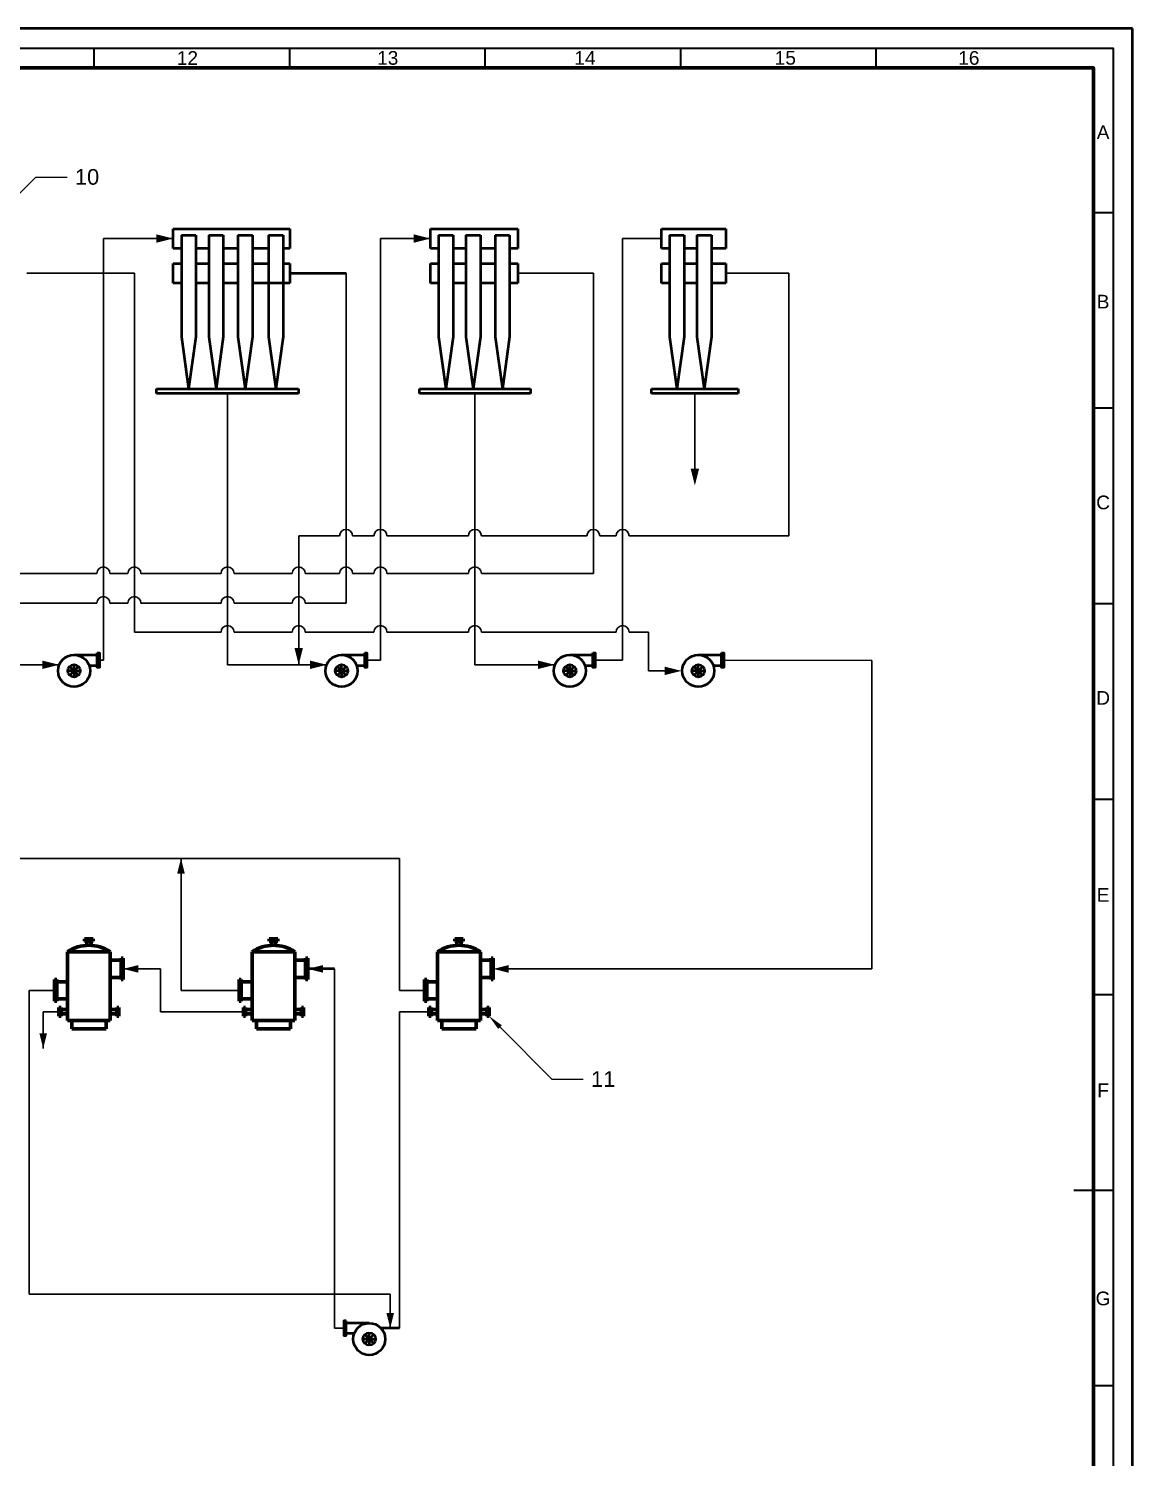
# Model space of a CAD drawing. Header units: millimetres. Extents: x 46 to 1471, y 49 to 643.
# Drawn here: x 605 to 887.3, y 278 to 643.3 of the extents above; entities that cross this region are included whole.
import ezdxf
from ezdxf import colors
from ezdxf.entities.mleader import LeaderData, LeaderLine
from ezdxf.enums import TextEntityAlignment as Align
from ezdxf.math import Vec2, Vec3

# ---------------------------------------------------------------- set-up
doc = ezdxf.new("R2010")
doc.units = ezdxf.units.MM
doc.layers.get('0').update_dxf_attribs({"lineweight": 50})
for name, color, linetype, lineweight in [('11', 7, 'Continuous', 70), ('chu', 7, 'Continuous', 25), ('Lien_Manh', 7, 'Continuous', 30), ('NET MANH', 7, 'Continuous', 35), ('netdam', 7, 'Continuous', 50)]:
    doc.layers.add(name, color=color, linetype=linetype, lineweight=lineweight)
doc.styles.get("Standard").update_dxf_attribs({"font": 'arial.ttf'})
doc.styles.add('VnArialH', font='VHARIAL.TTF', dxfattribs={"width": 0.8, "oblique": 15, "height": 5})

msp = doc.modelspace()

# ---------------------------------------------------------------- linework, layer by layer
for p, q in [((887.27, 643.31), (46.27, 643.31)), ((887.27, 643.31), (877.27, 643.31)), ((887.27, 49.31), (887.27, 643.31)), ((887.27, 633.31), (887.27, 643.31)), ((671.8, 580.75), (686.17, 580.75)), ((683.18, 402.87), (676.39, 402.87)), ((699.81, 310.99), (695.13, 310.99))]:
    msp.add_line(p, q)
at = {"color": 0, "linetype": 'Continuous', "lineweight": 70}
for p, q in [((621.51, 410.55), (619.31, 410.55)), ((619.31, 410.55), (619.31, 410)), ((621.51, 410), (619.31, 410)), ((619.86, 410), (619.86, 408.89)), ((620.96, 410), (620.96, 408.89)), ((621.51, 410.55), (621.51, 410)), ((668.71, 410.55), (666.52, 410.55)), ((666.52, 410.55), (666.52, 410)), ((668.71, 410), (666.52, 410)), ((667.07, 410), (667.07, 408.89)), ((668.16, 410), (668.16, 408.89)), ((668.71, 410.55), (668.71, 410)), ((716.14, 410.55), (713.95, 410.55)), ((713.95, 410.55), (713.95, 410)), ((716.14, 410), (713.95, 410)), ((714.5, 410), (714.5, 408.89)), ((715.6, 410), (715.6, 408.89)), ((716.14, 410.55), (716.14, 410)), ((625.89, 407.26), (614.93, 407.26)), ((614.93, 407.26), (614.93, 389.71)), ((625.89, 389.71), (625.89, 407.26)), ((628.64, 405.62), (628.64, 400.13)), ((629.18, 405.62), (628.64, 405.62)), ((629.18, 400.13), (629.18, 405.62)), ((673.1, 407.26), (662.13, 407.26)), ((662.13, 407.26), (662.13, 389.71)), ((673.1, 389.71), (673.1, 407.26)), ((675.84, 405.62), (675.84, 400.13)), ((676.39, 405.62), (675.84, 405.62)), ((676.39, 400.13), (676.39, 405.62)), ((720.53, 407.26), (709.56, 407.26)), ((709.56, 407.26), (709.56, 389.71)), ((720.53, 389.71), (720.53, 407.26)), ((723.27, 405.62), (723.27, 400.13)), ((723.82, 405.62), (723.27, 405.62)), ((723.82, 400.13), (723.82, 405.62)), ((625.89, 405.07), (628.64, 405.07)), ((673.1, 405.07), (675.84, 405.07)), ((720.53, 405.07), (723.27, 405.07)), ((611.63, 394.65), (611.63, 400.13)), ((611.63, 400.13), (612.18, 400.13)), ((612.18, 400.13), (612.18, 394.65)), ((614.93, 399.58), (612.18, 399.58)), ((625.89, 400.68), (628.64, 400.68)), ((628.64, 400.13), (629.18, 400.13)), ((658.84, 394.65), (658.84, 400.13)), ((658.84, 400.13), (659.39, 400.13)), ((659.39, 400.13), (659.39, 394.65)), ((662.13, 399.58), (659.39, 399.58)), ((673.1, 400.68), (675.84, 400.68)), ((675.84, 400.13), (676.39, 400.13)), ((706.27, 394.65), (706.27, 400.13)), ((706.27, 400.13), (706.82, 400.13)), ((706.82, 400.13), (706.82, 394.65)), ((709.56, 399.58), (706.82, 399.58)), ((720.53, 400.68), (723.27, 400.68)), ((723.27, 400.13), (723.82, 400.13)), ((612.18, 394.65), (611.63, 394.65)), ((614.93, 395.2), (612.18, 395.2)), ((659.39, 394.65), (658.84, 394.65)), ((662.13, 395.2), (659.39, 395.2)), ((706.82, 394.65), (706.27, 394.65)), ((709.56, 395.2), (706.82, 395.2)), ((612.73, 390.81), (612.73, 393)), ((612.73, 393), (613.28, 393)), ((613.28, 393), (613.28, 390.81)), ((613.28, 392.45), (614.93, 392.45)), ((614.93, 391.36), (613.28, 391.36)), ((627.54, 392.45), (625.89, 392.45)), ((625.89, 391.36), (627.54, 391.36)), ((628.09, 393), (627.54, 393)), ((627.54, 393), (627.54, 390.81)), ((628.09, 390.81), (628.09, 393)), ((659.94, 390.81), (659.94, 393)), ((659.94, 393), (660.49, 393)), ((660.49, 393), (660.49, 390.81)), ((660.49, 392.45), (662.13, 392.45)), ((662.13, 391.36), (660.49, 391.36)), ((674.75, 392.45), (673.1, 392.45)), ((673.1, 391.36), (674.75, 391.36)), ((675.29, 393), (674.75, 393)), ((674.75, 393), (674.75, 390.81)), ((675.29, 390.81), (675.29, 393)), ((707.37, 390.81), (707.37, 393)), ((707.37, 393), (707.92, 393)), ((707.92, 393), (707.92, 390.81)), ((707.92, 392.45), (709.56, 392.45)), ((709.56, 391.36), (707.92, 391.36)), ((722.18, 392.45), (720.53, 392.45)), ((720.53, 391.36), (722.18, 391.36)), ((722.73, 393), (722.18, 393)), ((722.18, 393), (722.18, 390.81)), ((722.73, 390.81), (722.73, 393)), ((613.28, 390.81), (612.73, 390.81)), ((614.93, 389.71), (625.89, 389.71)), ((616.02, 387.52), (616.02, 389.71)), ((624.8, 387.52), (616.02, 387.52)), ((624.8, 389.71), (624.8, 387.52)), ((627.54, 390.81), (628.09, 390.81)), ((660.49, 390.81), (659.94, 390.81)), ((662.13, 389.71), (673.1, 389.71)), ((663.23, 387.52), (663.23, 389.71)), ((672, 387.52), (663.23, 387.52)), ((672, 389.71), (672, 387.52)), ((674.75, 390.81), (675.29, 390.81)), ((707.92, 390.81), (707.37, 390.81)), ((709.56, 389.71), (720.53, 389.71)), ((710.66, 387.52), (710.66, 389.71)), ((719.44, 387.52), (710.66, 387.52)), ((719.44, 389.71), (719.44, 387.52)), ((722.18, 390.81), (722.73, 390.81))]:
    msp.add_line(p, q, dxfattribs=at)
for points in [[(674.07, 480.63, 0, 2.16, 0), (674.07, 484.95, 2.16, 2.16, 0)], [(612.82, 480.63, 0, 2.16, 0), (608.5, 480.63, 2.16, 2.16, 0)], [(681.25, 480.63, 0, 2.16, 0), (676.93, 480.63, 2.16, 2.16, 0)], [(739.6, 480.63, 0, 2.16, 0), (735.28, 480.63, 2.16, 2.16, 0)], [(629.18, 402.87, 0, 1.95, 0), (633.08, 402.87, 1.95, 1.95, 0)], [(676.39, 402.87, 0, 1.95, 0), (680.29, 402.87, 1.95, 1.95, 0)], [(723.82, 402.87, 0, 1.95, 0), (727.72, 402.87, 1.95, 1.95, 0)], [(608.73, 386.41, 1.95, 0, 0), (608.73, 382.51, 0, 0, 0)], [(697.47, 314.89, 1.95, 0, 0), (697.47, 310.99, 0, 0, 0)]]:
    msp.add_lwpolyline(points, format="xyseb")
for centre in [(620.41, 398.94), (667.62, 398.94), (715.05, 398.94)]:
    msp.add_arc(centre, 9.96, 56.6038, 123.3962, dxfattribs=at)
at = {"layer": '11'}
msp.add_lwpolyline([(66.27, 633.31), (877.31, 633.31), (877.31, 58.98), (66.27, 58.98)], close=True, dxfattribs=at)
at = {"layer": 'Lien_Manh'}
for p, q in [((624.11, 481.83), (624.11, 589.62)), ((624.11, 589.62), (641.99, 589.62)), ((694.97, 481.83), (694.97, 589.62)), ((694.97, 589.62), (707.76, 589.62)), ((756.9, 481.83), (756.9, 589.62)), ((756.9, 589.62), (766.81, 589.62)), ((604.54, 580.75), (632.04, 580.75)), ((632.04, 580.75), (632.04, 488.98)), ((686.17, 580.75), (686.17, 496.4)), ((730.07, 580.75), (749.41, 580.75)), ((749.41, 580.75), (749.41, 503.99)), ((783.33, 580.75), (799.39, 580.75)), ((799.39, 580.75), (799.39, 513.59)), ((655.87, 550.04), (655.87, 480.63)), ((719.12, 550.04), (719.12, 480.63)), ((775.38, 550.04), (775.38, 530.77)), ((674.07, 513.59), (674.07, 480.63)), ((684.51, 513.59), (674.07, 513.59)), ((693.31, 513.59), (687.83, 513.59)), ((717.46, 513.59), (696.63, 513.59)), ((747.75, 513.59), (720.78, 513.59)), ((755.24, 513.59), (751.07, 513.59)), ((799.39, 513.59), (758.56, 513.59)), ((622.45, 503.99), (601.14, 503.99)), ((630.38, 503.99), (625.77, 503.99)), ((654.21, 503.99), (633.7, 503.99)), ((672.41, 503.99), (657.53, 503.99)), ((684.51, 503.99), (675.73, 503.99)), ((693.31, 503.99), (687.83, 503.99)), ((717.46, 503.99), (696.63, 503.99)), ((749.41, 503.99), (720.78, 503.99)), ((622.45, 496.4), (602.8, 496.4)), ((630.38, 496.4), (625.77, 496.4)), ((654.21, 496.4), (633.7, 496.4)), ((672.41, 496.4), (657.53, 496.4)), ((686.17, 496.4), (675.73, 496.4)), ((632.04, 488.98), (654.21, 488.98)), ((657.53, 488.98), (672.41, 488.98)), ((675.73, 488.98), (693.31, 488.98)), ((696.63, 488.98), (717.46, 488.98)), ((720.78, 488.98), (755.24, 488.98)), ((763.54, 488.98), (758.56, 488.98)), ((763.54, 479.08), (763.54, 488.98)), ((586.62, 480.63), (612.82, 480.63)), ((623.11, 481.83), (624.11, 481.83)), ((655.87, 480.63), (681.25, 480.63)), ((691.53, 481.83), (694.97, 481.83)), ((719.12, 480.63), (739.6, 480.63)), ((749.89, 481.83), (756.9, 481.83)), ((767.61, 479.08), (763.54, 479.08)), ((782.75, 481.79), (820.6, 481.76)), ((820.6, 481.76), (820.6, 402.87)), ((699.81, 431.14), (518.62, 431.14)), ((643.97, 397.39), (643.97, 431.14)), ((699.81, 397.39), (699.81, 431.14)), ((638.7, 402.87), (629.18, 402.87)), ((638.7, 391.9), (638.7, 402.87)), ((683.18, 310.99), (683.18, 402.87)), ((820.6, 402.87), (727.72, 402.87)), ((611.63, 397.39), (605.1, 397.39)), ((605.1, 397.39), (605.1, 319.68)), ((658.84, 397.39), (643.97, 397.39)), ((706.27, 397.39), (699.81, 397.39)), ((612.73, 391.9), (608.73, 391.9)), ((608.73, 391.9), (608.73, 382.51)), ((659.94, 391.9), (638.7, 391.9)), ((707.37, 391.9), (699.81, 391.9)), ((699.81, 391.9), (699.81, 310.99)), ((605.1, 319.68), (697.47, 319.68)), ((697.47, 319.68), (697.47, 310.99)), ((685.61, 310.99), (683.18, 310.99))]:
    msp.add_line(p, q, dxfattribs=at)
for points in [[(641.99, 589.62, 0, 2.16, 0), (637.67, 589.62, 2.16, 2.16, 0)], [(707.76, 589.62, 0, 2.16, 0), (703.44, 589.62, 2.16, 2.16, 0)], [(775.38, 530.77, 2.16, 0, 0), (775.38, 526.45, 0, 0, 0)], [(771.93, 479.08, 0, 2.16, 0), (767.61, 479.08, 2.16, 2.16, 0)], [(643.97, 431.14, 0, 1.95, 0), (643.97, 427.24, 1.95, 1.95, 0)]]:
    msp.add_lwpolyline(points, format="xyseb", dxfattribs=at)
for centre in [(686.17, 513.59), (694.97, 513.59), (719.12, 513.59), (749.41, 513.59), (756.9, 513.59), (624.11, 503.99), (632.04, 503.99), (655.87, 503.99), (674.07, 503.99), (686.17, 503.99), (694.97, 503.99), (719.12, 503.99), (624.11, 496.4), (632.04, 496.4), (655.87, 496.4), (674.07, 496.4), (655.87, 488.98), (674.07, 488.98), (694.97, 488.98), (719.12, 488.98), (756.9, 488.98)]:
    msp.add_arc(centre, 1.66, 0, 180, dxfattribs=at)
at = {"layer": 'NET MANH'}
for p, q in [((621.77, 633.31), (621.77, 638.31)), ((671.77, 633.31), (671.77, 638.31)), ((721.77, 633.31), (721.77, 638.31)), ((771.77, 633.31), (771.77, 638.31)), ((821.77, 633.31), (821.77, 638.31)), ((877.27, 596.31), (882.27, 596.31)), ((877.27, 546.31), (882.27, 546.31)), ((877.27, 496.31), (882.27, 496.31)), ((877.27, 446.31), (882.27, 446.31)), ((877.27, 396.31), (882.27, 396.31)), ((872.27, 346.31), (882.27, 346.31)), ((877.27, 296.31), (882.27, 296.31))]:
    msp.add_line(p, q, dxfattribs=at)
msp.add_lwpolyline([(61.27, 638.31), (882.31, 638.31), (882.31, 53.98), (61.27, 53.98)], close=True, dxfattribs=at)
at = {"layer": 'netdam'}
for p, q in [((641.99, 592.12), (671.8, 592.12)), ((641.99, 587.11), (641.99, 592.12)), ((671.8, 592.12), (671.8, 587.11)), ((707.76, 592.12), (730.07, 592.12)), ((707.76, 587.11), (707.76, 592.12)), ((730.07, 592.12), (730.07, 587.11)), ((766.81, 592.12), (783.33, 592.12)), ((766.81, 587.11), (766.81, 592.12)), ((783.33, 592.12), (783.33, 587.11)), ((644.06, 590.5), (647.78, 590.5)), ((644.06, 590.5), (644.06, 564.5)), ((647.78, 590.5), (647.78, 564.5)), ((651.07, 590.5), (654.79, 590.5)), ((651.07, 590.5), (651.07, 564.5)), ((654.79, 590.5), (654.79, 564.5)), ((658.51, 590.5), (662.22, 590.5)), ((658.51, 590.5), (658.51, 564.5)), ((662.22, 590.5), (662.22, 564.5)), ((666.37, 590.5), (670.09, 590.5)), ((666.37, 590.5), (666.37, 564.5)), ((670.09, 590.5), (670.09, 564.5)), ((709.84, 590.5), (713.55, 590.5)), ((709.84, 590.5), (709.84, 564.5)), ((713.55, 590.5), (713.55, 564.5)), ((716.84, 590.5), (720.56, 590.5)), ((716.84, 590.5), (716.84, 564.5)), ((720.56, 590.5), (720.56, 564.5)), ((724.28, 590.5), (728, 590.5)), ((724.28, 590.5), (724.28, 564.5)), ((728, 590.5), (728, 564.5)), ((768.88, 590.5), (772.6, 590.5)), ((768.88, 590.5), (768.88, 564.5)), ((772.6, 590.5), (772.6, 564.5)), ((775.89, 590.5), (779.61, 590.5)), ((775.89, 590.5), (775.89, 564.5)), ((779.61, 590.5), (779.61, 564.5)), ((644.06, 587.11), (641.99, 587.11)), ((651.07, 587.11), (647.78, 587.11)), ((658.51, 587.11), (654.79, 587.11)), ((666.37, 587.11), (662.22, 587.11)), ((671.8, 587.11), (670.09, 587.11)), ((709.84, 587.11), (707.76, 587.11)), ((716.84, 587.11), (713.55, 587.11)), ((724.28, 587.11), (720.56, 587.11)), ((730.07, 587.11), (728, 587.11)), ((768.88, 587.11), (766.81, 587.11)), ((775.89, 587.11), (772.6, 587.11)), ((783.33, 587.11), (779.61, 587.11)), ((641.99, 583.26), (644.06, 583.26)), ((641.99, 578.25), (641.99, 583.26)), ((647.78, 583.26), (651.07, 583.26)), ((654.79, 583.26), (658.51, 583.26)), ((662.22, 583.26), (666.37, 583.26)), ((670.09, 583.26), (671.8, 583.26)), ((671.8, 583.26), (671.8, 578.25)), ((707.76, 583.26), (709.84, 583.26)), ((707.76, 578.25), (707.76, 583.26)), ((713.55, 583.26), (716.84, 583.26)), ((720.56, 583.26), (724.28, 583.26)), ((728, 583.26), (730.07, 583.26)), ((730.07, 583.26), (730.07, 578.25)), ((766.81, 583.26), (768.88, 583.26)), ((766.81, 578.25), (766.81, 583.26)), ((772.6, 583.26), (775.89, 583.26)), ((779.61, 583.26), (783.33, 583.26)), ((783.33, 583.26), (783.33, 578.25)), ((644.06, 578.25), (641.99, 578.25)), ((651.07, 578.25), (647.78, 578.25)), ((658.51, 578.25), (654.79, 578.25)), ((671.8, 578.25), (662.22, 578.25)), ((709.84, 578.25), (707.76, 578.25)), ((716.84, 578.25), (713.55, 578.25)), ((724.28, 578.25), (720.56, 578.25)), ((730.07, 578.25), (728, 578.25)), ((768.88, 578.25), (766.81, 578.25)), ((775.89, 578.25), (772.6, 578.25)), ((783.33, 578.25), (779.61, 578.25)), ((644.06, 564.5), (645.92, 551.22)), ((647.78, 564.5), (645.92, 551.22)), ((651.07, 564.5), (652.93, 551.22)), ((654.79, 564.5), (652.93, 551.22)), ((658.51, 564.5), (660.36, 551.22)), ((662.22, 564.5), (660.36, 551.22)), ((666.37, 564.5), (668.23, 551.22)), ((670.09, 564.5), (668.23, 551.22)), ((709.84, 564.5), (711.7, 551.22)), ((713.55, 564.5), (711.7, 551.22)), ((716.84, 564.5), (718.7, 551.22)), ((720.56, 564.5), (718.7, 551.22)), ((724.28, 564.5), (726.14, 551.22)), ((728, 564.5), (726.14, 551.22)), ((768.88, 564.5), (770.74, 551.22)), ((772.6, 564.5), (770.74, 551.22)), ((775.89, 564.5), (777.75, 551.22)), ((779.61, 564.5), (777.75, 551.22)), ((637.74, 551.22), (674.01, 551.22)), ((637.74, 550.04), (637.74, 551.22)), ((674.01, 550.04), (637.74, 550.04)), ((674.01, 551.22), (674.01, 550.04)), ((704.93, 551.22), (733.32, 551.22)), ((704.93, 550.04), (704.93, 551.22)), ((733.32, 550.04), (704.93, 550.04)), ((733.32, 551.22), (733.32, 550.04)), ((764.29, 551.22), (786.47, 551.22)), ((764.29, 550.04), (764.29, 551.22)), ((786.47, 550.04), (764.29, 550.04)), ((786.47, 551.22), (786.47, 550.04)), ((616.61, 483.17), (622.54, 483.17)), ((685.03, 483.17), (690.96, 483.17)), ((743.39, 483.17), (749.32, 483.17)), ((776.25, 483.17), (782.18, 483.17)), ((616.61, 479.08), (614.99, 479.08)), ((616.61, 479.08), (615.47, 480.22)), ((616.61, 479.08), (615.47, 477.93)), ((616.61, 479.08), (616.61, 480.69)), ((616.61, 479.08), (617.75, 480.22)), ((616.61, 479.08), (616.61, 477.46)), ((616.61, 479.08), (617.75, 477.93)), ((616.61, 479.08), (618.22, 479.08)), ((620.45, 480.48), (622.54, 480.48)), ((685.03, 479.08), (683.42, 479.08)), ((685.03, 479.08), (683.89, 480.22)), ((685.03, 479.08), (683.89, 477.93)), ((685.03, 479.08), (685.03, 480.69)), ((685.03, 479.08), (686.18, 480.22)), ((685.03, 479.08), (685.03, 477.46)), ((685.03, 479.08), (686.18, 477.93)), ((685.03, 479.08), (686.65, 479.08)), ((688.88, 480.48), (690.96, 480.48)), ((743.39, 479.08), (741.78, 479.08)), ((743.39, 479.08), (742.25, 480.22)), ((743.39, 479.08), (742.25, 477.93)), ((743.39, 479.08), (743.39, 480.69)), ((743.39, 479.08), (744.53, 480.22)), ((743.39, 479.08), (743.39, 477.46)), ((743.39, 479.08), (744.53, 477.93)), ((743.39, 479.08), (745, 479.08)), ((747.24, 480.48), (749.32, 480.48)), ((776.25, 479.08), (774.64, 479.08)), ((776.25, 479.08), (775.11, 480.22)), ((776.25, 479.08), (775.11, 477.93)), ((776.25, 479.08), (776.25, 480.69)), ((776.25, 479.08), (777.39, 480.22)), ((776.25, 479.08), (776.25, 477.46)), ((776.25, 479.08), (777.39, 477.93)), ((776.25, 479.08), (777.87, 479.08)), ((780.1, 480.48), (782.18, 480.48)), ((692.11, 312.32), (686.18, 312.32)), ((688.26, 309.63), (686.18, 309.63)), ((692.11, 308.23), (690.49, 308.23)), ((692.11, 308.23), (690.96, 309.37)), ((692.11, 308.23), (690.96, 307.09)), ((692.11, 308.23), (692.11, 309.84)), ((692.11, 308.23), (693.25, 309.37)), ((692.11, 308.23), (692.11, 306.62)), ((692.11, 308.23), (693.72, 308.23)), ((692.11, 308.23), (693.25, 307.09))]:
    msp.add_line(p, q, dxfattribs=at)
for points in [[(622.54, 483.72), (623.11, 483.72), (623.11, 479.95), (622.54, 479.95)], [(690.96, 483.72), (691.53, 483.72), (691.53, 479.95), (690.96, 479.95)], [(749.32, 483.72), (749.89, 483.72), (749.89, 479.95), (749.32, 479.95)], [(782.18, 483.72), (782.75, 483.72), (782.75, 479.95), (782.18, 479.95)], [(686.18, 312.88), (685.61, 312.88), (685.61, 309.1), (686.18, 309.1)]]:
    msp.add_lwpolyline(points, close=True, dxfattribs=at)
for centre, radius in [((616.61, 479.08), 4.09), ((685.03, 479.08), 4.09), ((743.39, 479.08), 4.09), ((776.25, 479.08), 4.09), ((616.61, 479.08), 1.61), ((685.03, 479.08), 1.61), ((743.39, 479.08), 1.61), ((776.25, 479.08), 1.61), ((692.11, 308.23), 4.09), ((692.11, 308.23), 1.61)]:
    msp.add_circle(centre, radius, dxfattribs=at)

# ---------------------------------------------------------------- texts
at = {"style": 'VnArialH'}
for s, p in [('12', (645.6, 635.81)), ('13', (696.83, 635.81)), ('14', (747.27, 635.81)), ('15', (798.5, 635.81)), ('16', (845.43, 635.81)), ('A', (879.77, 616.81)), ('B', (879.77, 573.49)), ('c', (879.77, 522.15)), ('d', (879.77, 472.17)), ('e', (879.77, 421.8)), ('f', (879.77, 371.82)), ('g', (879.77, 318.61))]:
    msp.add_text(s, height=3.5, dxfattribs=at).set_placement(p, align=Align.MIDDLE)

# ---------------------------------------------------------------- leaders
at = {"layer": 'chu'}
ml = msp.add_multileader_mtext('Standard', dxfattribs=at)
ml.set_content('10', color=256)
ml.set_leader_properties()
ml.build(insert=Vec2(0, 0))
ctx = ml.context
ctx.base_point, ctx.plane_origin = Vec3(614.83, 605.35), Vec3(593.59, 592.12)
notes = []
notes.append((ctx, [(0, (1, 1, 0), (606.83, 605.35), (1, 0), 8, [(0, [(593.59, 592.12)], 0, [])])]))
ctx.mtext.insert, ctx.mtext.flow_direction = Vec3(616.83, 607.39), 5
ml = msp.add_multileader_mtext('Standard', dxfattribs=at)
ml.set_content('11', color=256)
ml.set_leader_properties()
ml.build(insert=Vec2(0, 0))
ctx = ml.context
ctx.base_point, ctx.plane_origin = Vec3(746.82, 374.71), Vec3(722.73, 390.81)
notes.append((ctx, [(0, (1, 1, 0), (738.82, 374.71), (1, 0), 8, [(0, [(722.73, 390.81)], 0, [])])]))
ctx.mtext.insert, ctx.mtext.flow_direction = Vec3(748.82, 376.71), 5
for ctx, leaders in notes:
    for number, flags, end, landing, length, lines in leaders:
        leader = LeaderData()
        leader.index, (leader.has_last_leader_line, leader.has_dogleg_vector, leader.attachment_direction) = number, flags
        leader.last_leader_point, leader.dogleg_vector, leader.dogleg_length = Vec3(end), Vec3(landing), length
        for number, points, colour, breaks in lines:
            line = LeaderLine()
            line.index, line.vertices, line.color, line.breaks = number, Vec3.list(points), colors.encode_raw_color(colour), breaks
            leader.lines.append(line)
        ctx.leaders.append(leader)

doc.saveas('drawing.dxf')
